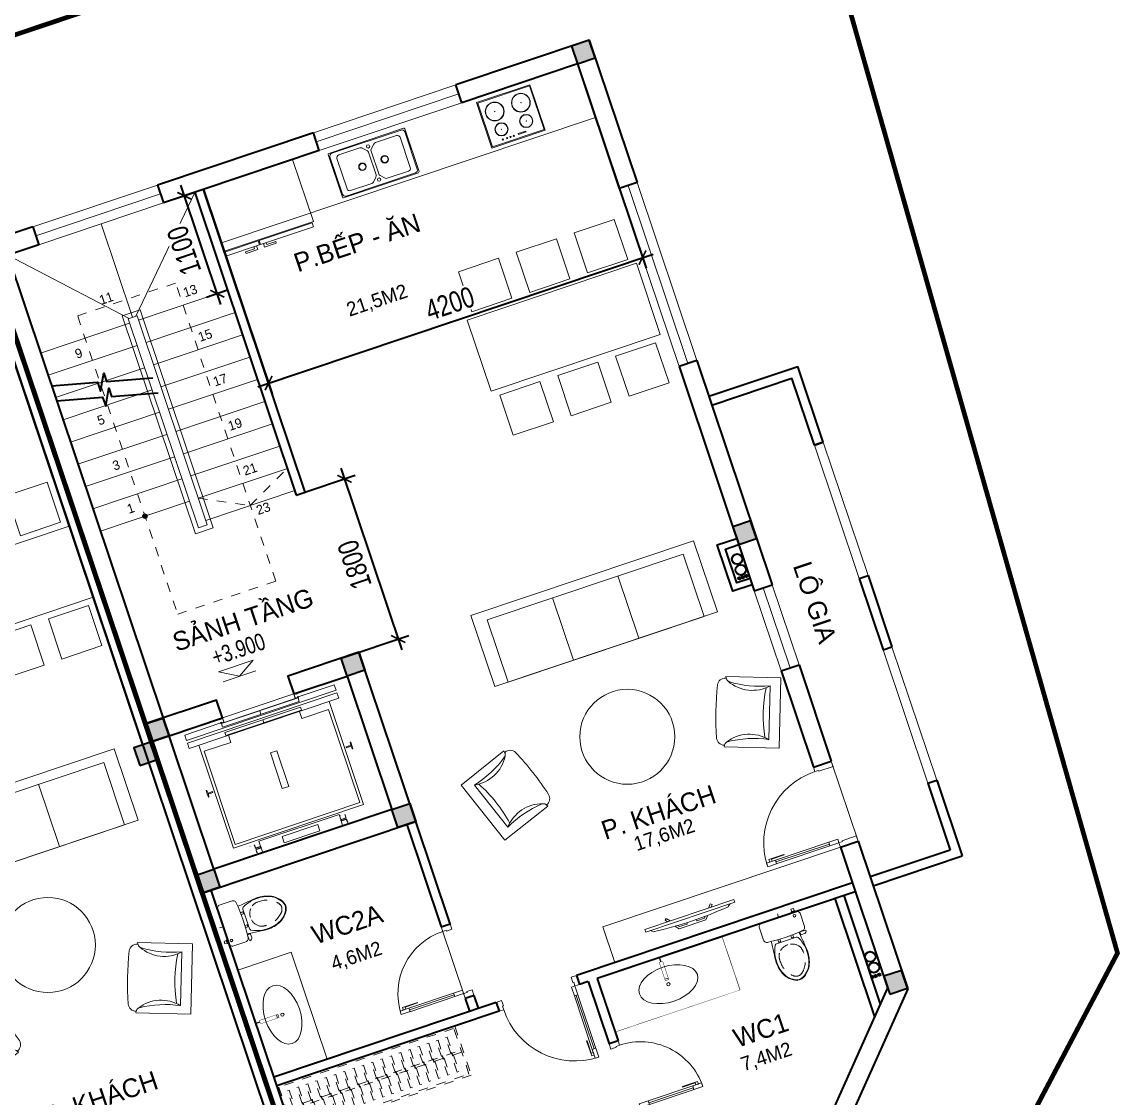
# Model space of a CAD drawing. Header units: metres. Extents: x 568336 to 569219, y 2065964 to 2066430.
# Drawn here: x 568498.77 to 568510.47, y 2066010.68 to 2066022.14 of the extents above; entities that cross this region are included whole.
import ezdxf

# ---------------------------------------------------------------- set-up
doc = ezdxf.new("R2010")
doc.units = ezdxf.units.M
for name, pattern in [('$AUDIT_BAD_LTYPE2', [0]), ('CENTER', [2, 1.25, -0.25, 0.25, -0.25]), ('HIDDEN', [0.375, 0.25, -0.125]), ('HIDDEN2', [0.1875, 0.125, -0.0625]), ('X-5M-G-MB PHONGNGU$0$HIDDEN2', [0.1875, 0.125, -0.0625]), ('xref-thap C (mb tang 32-2)$0$HIDDEN', [0.375, 0.25, -0.125])]:
    doc.linetypes.add(name, pattern=pattern)
doc.layers.get('0').update_dxf_attribs({"linetype": 'CONTINUOUS'})
doc.layers.get('DEFPOINTS').update_dxf_attribs({"linetype": 'CONTINUOUS'})
for name, color, linetype, lineweight in [('-CENTER', 143, 'CENTER', 13), ('-CONCRETE', 1, 'CONTINUOUS', 35), ('-DIM', 9, 'CONTINUOUS', 13), ('-DOOR', 137, 'CONTINUOUS', 9), ('-FURNITURE', 46, 'CONTINUOUS', 9), ('-HATCH', 8, 'CONTINUOUS', 5), ('-KH', 143, 'CONTINUOUS', 13), ('-LINE1', 7, 'CONTINUOUS', 18), ('-LINE2', 252, 'CONTINUOUS', 9), ('-STEEL1', 1, 'CONTINUOUS', 35), ('-TEXT', 7, 'CONTINUOUS', 15), ('-WALL', 4, 'CONTINUOUS', 35), ('TEXT25', 2, 'CONTINUOUS', 13)]:
    doc.layers.add(name, color=color, linetype=linetype, lineweight=lineweight)
for name, color, linetype in [('-RANH GIOI LO DAT', 12, 'CONTINUOUS'), ('ChiaLo', 128, 'CENTER'), ('ViaHeS', 32, 'CONTINUOUS')]:
    doc.layers.add(name, color=color, linetype=linetype)
doc.styles.add('1', font='arial.ttf')
doc.styles.add('AVANH', font='', dxfattribs={"width": 0.8})
doc.styles.add('SVN_AVO_thuong', font='')
doc.styles.add('T1', font='', dxfattribs={"height": 200})
doc.styles.get('AVANH').set_extended_font_data('.VnAvantH')
doc.styles.get('SVN_AVO_thuong').set_extended_font_data('SVN-Avo')
doc.styles.get('T1').set_extended_font_data('VNgeometric Light')
doc.dimstyles.new('C_100A3', dxfattribs={"dimscale": 100, "dimtxt": 2.2, "dimasz": 1.2, "dimexe": 1.2, "dimexo": 0, "dimgap": 0.75, "dimtad": 1, "dimdec": 0, "dimzin": 0, "dimdsep": 46, "dimtxsty": 'AVANH', "dimblk": 'ARCHTICK', "dimcen": 0, "dimdle": 1.2, "dimclrd": 256, "dimclre": 256, "dimclrt": 7, "dimadec": 0, "dimazin": 0, "dimtfac": 0.0001, "dimtdec": 0, "dimtix": 1, "dimtmove": 2, "dimatfit": 3, "dimfxl": 1.8, "dimtolj": 1, "dimtzin": 0, "dimarcsym": 0})

# ---------------------------------------------------------------- blocks, each defined once
blk = doc.blocks.new('A$C18091ED7')
for p, q in [((0, -42), (0, 0)), ((146, -27), (179, -27)), ((146, -27), (146, -30)), ((146, -30), (166, -30)), ((153, -37), (146, -30)), ((152, 0), (152, -27)), ((152, 0), (179, 0)), ((153, -37), (166, -37)), ((153, -40), (153, -37)), ((153, -40), (178, -40)), ((153, -40), (178, -40)), ((153, -40), (153, -42)), ((185, -30), (166, -30)), ((178, -37), (166, -37)), ((185, -30), (178, -37)), ((178, -37), (178, -40)), ((178, -40), (178, -42)), ((179, 0), (179, -27)), ((179, -27), (185, -27)), ((185, -27), (185, -30)), ((-83, -267), (-83, -300)), ((-83, -278), (-83, -288)), ((-61, -290), (-83, -290)), ((-63, -265), (-81, -265)), ((-61, -267), (-61, -300)), ((61, -267), (61, -300)), ((61, -290), (83, -290)), ((63, -265), (81, -265)), ((83, -267), (83, -300)), ((83, -278), (83, -288)), ((165, -262), (165, -290)), ((168, -260), (228, -260)), ((168, -292), (207, -292)), ((231, -274), (231, -262))]:
    blk.add_line(p, q)
for points in [[(230, -219, -0.137407), (225, -235), (222, -241, -0.236081), (198, -255, -0.051961), (-198, -255, -0.236081), (-222, -241), (-225, -235, -0.137407), (-230, -219), (-230, -72, -0.198912), (-226, -63), (-209, -46, -0.198912), (-200, -42), (0, -42), (200, -42, -0.198912), (209, -46), (226, -63, -0.198912), (230, -72)], [(144, -619, -0.212405), (26, -734, -0.027685), (-1, -739, -0.022279), (-26, -734, -0.212405), (-144, -619, -0.142796), (-167, -428, -0.093005), (-128, -309, -0.256439), (-111, -300), (0, -300), (111, -300, -0.256439), (128, -309, -0.093005), (167, -428, -0.142796)]]:
    blk.add_lwpolyline(points, format="xyb", close=True)
at = {"linetype": 'xref-thap C (mb tang 32-2)$0$HIDDEN', "ltscale": 100}
blk.add_lwpolyline([(61, -669, -0.199031), (0, -699, -0.199031), (-61, -669, -0.218924), (-132, -478, -0.153791), (-112, -404, -0.236701), (0, -348, -0.236701), (112, -404, -0.153791), (132, -478, -0.218924)], format="xyb", close=True, dxfattribs=at)
blk.add_circle((166, -78), 13.9)
for centre, radius, start, end in [((-81, -267), 1.98, 90, 180), ((-63, -267), 1.98, 0, 90), ((63, -267), 1.98, 90, 180), ((81, -267), 1.98, 0, 90), ((168, -262), 2.47, 90, 180), ((168, -290), 2.47, 180, 270), ((207, -277), 15.5, 270, 306.4659), ((168, -225), 80.1, 306.4659, 320.3123), ((228, -274), 2.47, 320.3123, 0)]:
    blk.add_arc(centre, radius, start, end)
for points in [[(-156, -259), (-157, -267), (-164, -328), (-169, -385), (-184, -528), (-136, -679), (-50, -735), (-20, -741), (0, -744)], [(156, -259), (157, -267), (164, -328), (169, -385), (184, -528), (136, -679), (50, -735), (20, -741), (0, -744)]]:
    blk.add_open_spline(points, degree=3, knots=[130.613938, 130.613938, 130.613938, 130.613938, 152.852109, 311.129351, 417.703951, 561.383393, 697.692632, 710.812262, 710.812262, 710.812262, 710.812262])
blk = doc.blocks.new('A$C14986441')
at = {"ltscale": 3}
for p, q in [((-250, 420), (-250, -420)), ((240, 430), (-240, 430)), ((170, 355), (-170, 355)), ((250, -420), (250, 420)), ((-200, 325), (-200, 87)), ((200, 87), (200, 325)), ((-191, 66), (-149, 24)), ((-128, 15), (128, 15)), ((149, 24), (191, 66)), ((-200, -325), (-200, -87)), ((-191, -66), (-149, -24)), ((-128, -15), (128, -15)), ((149, -24), (191, -66)), ((200, -87), (200, -325)), ((-240, -430), (240, -430)), ((170, -355), (-170, -355))]:
    blk.add_line(p, q, dxfattribs=at)
blk.add_lwpolyline([(240, -390), (240, 390, 0.414214), (210, 420), (-210, 420, 0.414214), (-240, 390), (-240, -390, 0.414214), (-210, -420), (210, -420, 0.414214)], format="xyb", close=True, dxfattribs=at)
for centre, radius in [((0, 125), 40), ((0, 125), 35), ((-186, 0), 17.5), ((185, 0), 17.5), ((0, -125), 40), ((0, -125), 35)]:
    blk.add_circle(centre, radius, dxfattribs=at)
for centre, radius, start, end in [((-240, 420), 10, 90, 180), ((-170, 325), 30, 90, 180), ((170, 325), 30, 0, 90), ((240, 420), 10, 0, 90), ((-170, 87), 30, 180, 225), ((-128, 45), 30, 225, 270), ((128, 45), 30, 270, 315), ((170, 87), 30, 315, 0), ((-170, -87), 30, 135, 180), ((-128, -45), 30, 90, 135), ((128, -45), 30, 45, 90), ((170, -87), 30, 0, 45), ((-170, -325), 30, 180, 270), ((170, -325), 30, 270, 0), ((-240, -420), 10, 180, 270), ((240, -420), 10, 270, 0)]:
    blk.add_arc(centre, radius, start, end, dxfattribs=at)
blk = doc.blocks.new('A$C23F441E4')
at = {"ltscale": 3}
blk.add_lwpolyline([(-300, 0), (-300, -510), (300, -510), (300, 0), (-300, 0)], dxfattribs=at)
for points in [[(-290, -10), (-290, -500), (290, -500), (290, -10)], [(-100, -46), (-15, -46), (-15, -56), (-100, -56)]]:
    blk.add_lwpolyline(points, close=True, dxfattribs=at)
for centre, radius in [((-139, -156), 70), ((-139, -156), 67), ((37, -48), 6.6), ((74, -48), 6.6), ((139, -156), 70), ((139, -156), 67), ((112, -48), 6.6), ((160, -48), 6.6), ((-139, -156), 2), ((139, -156), 2), ((-147, -359), 100), ((-147, -359), 97), ((147, -359), 100), ((147, -359), 97), ((-147, -359), 2), ((147, -359), 2)]:
    blk.add_circle(centre, radius, dxfattribs=at)
blk = doc.blocks.new('A$C55AD6C8F')
at = {"ltscale": 3}
for p, q in [((-750, 624), (-750, 1000)), ((-750, 1000), (-704, 1000)), ((-704, 1000), (-704, 624)), ((0, 1000), (-695, 1000)), ((-695, 1000), (-695, 0)), ((0, 0), (0, 1000)), ((-704, 624), (-750, 624)), ((-750, 613), (-750, 18)), ((-704, 613), (-750, 613)), ((-704, 18), (-704, 613)), ((-750, 18), (-704, 18)), ((-695, 0), (0, 0))]:
    blk.add_line(p, q, dxfattribs=at)
at = {"ltscale": 3, "elevation": 0}
for points in [[(-750, 688), (-750, 657), (-790, 657), (-790, 788), (-771, 788), (-771, 688)], [(-750, 549), (-750, 580), (-790, 580), (-790, 449), (-771, 449), (-771, 549)]]:
    blk.add_lwpolyline(points, close=True, dxfattribs=at)
blk = doc.blocks.new('*U161')
at = {"linetype": 'X-5M-G-MB PHONGNGU$0$HIDDEN2'}
for points in [[(0, 600), (0, 0), (2182, 0), (2182, 600)], [(2162, 580), (2162, 20), (20, 20), (20, 580)], [(2162, 287), (2162, 313), (20, 313), (20, 287)], [(114, 319), (109, 319), (109, 280), (114, 280)], [(228, 319), (223, 319), (223, 280), (228, 280)], [(342, 319), (337, 319), (337, 280), (342, 280)], [(456, 319), (451, 319), (451, 280), (456, 280)], [(570, 319), (565, 319), (565, 280), (570, 280)], [(684, 319), (679, 319), (679, 280), (684, 280)], [(798, 319), (793, 319), (793, 280), (798, 280)], [(912, 319), (907, 319), (907, 280), (912, 280)], [(1026, 319), (1021, 319), (1021, 280), (1026, 280)], [(1140, 319), (1135, 319), (1135, 280), (1140, 280)], [(1254, 319), (1249, 319), (1249, 280), (1254, 280)], [(1368, 319), (1363, 319), (1363, 280), (1368, 280)], [(1482, 319), (1477, 319), (1477, 280), (1482, 280)], [(1596, 319), (1591, 319), (1591, 280), (1596, 280)], [(1710, 319), (1705, 319), (1705, 280), (1710, 280)], [(1824, 319), (1819, 319), (1819, 280), (1824, 280)], [(1938, 319), (1933, 319), (1933, 280), (1938, 280)], [(2052, 319), (2047, 319), (2047, 280), (2052, 280)]]:
    blk.add_lwpolyline(points, close=True, dxfattribs=at)
for points in [[(122, 313), (122, 515), (100, 515), (100, 313)], [(236, 313), (236, 515), (214, 515), (214, 313)], [(350, 313), (350, 515), (328, 515), (328, 313)], [(464, 313), (464, 515), (442, 515), (442, 313)], [(578, 313), (578, 515), (556, 515), (556, 313)], [(692, 313), (692, 515), (670, 515), (670, 313)], [(806, 313), (806, 515), (784, 515), (784, 313)], [(920, 313), (920, 515), (898, 515), (898, 313)], [(1034, 313), (1034, 515), (1012, 515), (1012, 313)], [(1148, 313), (1148, 515), (1126, 515), (1126, 313)], [(1262, 313), (1262, 515), (1240, 515), (1240, 313)], [(1376, 313), (1376, 515), (1354, 515), (1354, 313)], [(1490, 313), (1490, 515), (1468, 515), (1468, 313)], [(1604, 313), (1604, 515), (1582, 515), (1582, 313)], [(1718, 313), (1718, 515), (1696, 515), (1696, 313)], [(1832, 313), (1832, 515), (1810, 515), (1810, 313)], [(1946, 313), (1946, 515), (1924, 515), (1924, 313)], [(2060, 313), (2060, 515), (2038, 515), (2038, 313)], [(100, 287), (100, 92), (122, 92), (122, 287)], [(214, 287), (214, 92), (236, 92), (236, 287)], [(328, 287), (328, 92), (350, 92), (350, 287)], [(442, 287), (442, 92), (464, 92), (464, 287)], [(556, 287), (556, 92), (578, 92), (578, 287)], [(670, 287), (670, 92), (692, 92), (692, 287)], [(784, 287), (784, 92), (806, 92), (806, 287)], [(898, 287), (898, 92), (920, 92), (920, 287)], [(1012, 287), (1012, 92), (1034, 92), (1034, 287)], [(1126, 287), (1126, 92), (1148, 92), (1148, 287)], [(1240, 287), (1240, 92), (1262, 92), (1262, 287)], [(1354, 287), (1354, 92), (1376, 92), (1376, 287)], [(1468, 287), (1468, 92), (1490, 92), (1490, 287)], [(1582, 287), (1582, 92), (1604, 92), (1604, 287)], [(1696, 287), (1696, 92), (1718, 92), (1718, 287)], [(1810, 287), (1810, 92), (1832, 92), (1832, 287)], [(1924, 287), (1924, 92), (1946, 92), (1946, 287)], [(2038, 287), (2038, 92), (2060, 92), (2060, 287)]]:
    blk.add_lwpolyline(points, dxfattribs=at)
blk = doc.blocks.new('Sink_Cicle')
blk.add_lwpolyline([(17, -50), (-17, -50), (-18, -252), (17, -252)], close=True)
blk.add_circle((0, -300), 17.5)
at = {"layer": 'DEFPOINTS'}
blk.add_line((0, -100), (0, 0), dxfattribs=at)
blk.add_wipeout([(17, -50), (-17, -50), (-18, -252), (17, -252)])
at = {"layer": '-FURNITURE', "linetype": 'Continuous'}
blk.add_ellipse((0, -300), major_axis=(-325, 0), ratio=0.584615, dxfattribs=at)
blk.add_line((-18, -237), (17, -237))
blk = doc.blocks.new('A$C2896516a')
for points in [[(75, 1386), (525, 1386), (525, 1836), (75, 1836), (75, 1386)], [(725, 1386), (1175, 1386), (1175, 1836), (725, 1836), (725, 1386)], [(1375, 1386), (1825, 1386), (1825, 1836), (1375, 1836), (1375, 1386)], [(75, 450), (525, 450), (525, 0), (75, 0), (75, 450)], [(725, 450), (1175, 450), (1175, 0), (725, 0), (725, 450)], [(1375, 450), (1825, 450), (1825, 0), (1375, 0), (1375, 450)]]:
    blk.add_lwpolyline(points)
blk.add_lwpolyline([(0, 518), (1900, 518), (1900, 1318), (0, 1318)], close=True)
blk = doc.blocks.new('*U160')
at = {"ltscale": 300}
blk.add_lwpolyline([(0, 0), (1400, 0), (1400, -600), (0, -600)], close=True, dxfattribs=at)
blk.add_wipeout([(0, 0), (1400, 0), (1400, -600), (0, -600)], dxfattribs=at)
blk.add_blockref('Sink_Cicle', (700, 0), dxfattribs=at)
blk = doc.blocks.new('SOFA 2500')
at = {"layer": '-FURNITURE'}
for p, q in [((267949, 8788), (268649, 8788)), ((267949, 8055), (268649, 8055))]:
    blk.add_line(p, q, dxfattribs=at)
for points in [[(267849, 9672), (268649, 9672), (268649, 7172), (267849, 7172)], [(267949, 9522), (268649, 9522), (268649, 7322), (267949, 7322)]]:
    blk.add_lwpolyline(points, close=True, dxfattribs=at)
blk = doc.blocks.new('ghe11asdsdsdsd')
at = {"layer": '-FURNITURE', "ltscale": 5}
for p, q in [((-454, 642), (-454, -60)), ((447, 643), (445, -59)), ((339, 75), (-348, 74)), ((445, -59), (-454, -60))]:
    blk.add_line(p, q, dxfattribs=at)
for centre, radius, start, end in [((-330, 640), 103, 97.7909, 180.472), ((14, -3057), 3816, 85.1505, 95.3732), ((322, 644), 103, 359.5522, 82.2333), ((-557, 172), 481, 73.628, 77.6744), ((-435, 586), 50, 17.2905, 73.628), ((-753, 311), 469, 329.603, 39.8271), ((-1717, 235), 1379, 353.2677, 15.3477), ((745, 311), 469, 140.0382, 210.2652), ((1709, 233), 1379, 164.5193, 186.6002), ((428, 586), 50, 106.2084, 162.5459), ((548, 172), 481, 102.162, 106.2084), ((-1, -1576), 1730, 79.6029, 100.5814)]:
    blk.add_arc(centre, radius, start, end, dxfattribs=at)
blk = doc.blocks.new('XR.MB.LM123$0$tvi 1')
blk.add_lwpolyline([(29, 0), (29, -1000), (0, -1000), (0, 0)], close=True)
for points in [[(29, -50), (52, -81)], [(-24, -236), (-39, -252)], [(0, -285), (-39, -252)], [(0, -256), (-24, -236)], [(70, -315), (111, -350), (111, -650), (70, -685)], [(89, -446), (89, -360), (71, -345)], [(89, -446), (73, -446)], [(89, -554), (89, -640), (71, -655)], [(89, -554), (73, -554)], [(0, -715), (-39, -748)], [(-24, -764), (-39, -748)], [(0, -744), (-24, -764)], [(29, -950), (52, -919)]]:
    blk.add_lwpolyline(points)
blk.add_arc((-4025, -500), 4099, 354.1311, 5.8689)
blk = doc.blocks.new('*U152')
at = {"linetype": '$AUDIT_BAD_LTYPE2'}
for p, q in [((70, 100), (70, 700)), ((90, 700), (90, 100))]:
    blk.add_line(p, q, dxfattribs=at)
for points in [[(50, 700), (90, 700), (90, 800), (50, 800), (50, 700)], [(50, 703), (50, 100)], [(50, 100), (90, 100), (90, 0), (50, 0), (50, 100)]]:
    blk.add_lwpolyline(points)
for points in [[(118, 595), (118, 764), (90, 764), (90, 736), (113, 736), (113, 595)], [(0, 0), (50, 0), (50, -40), (60, -40), (60, -100), (0, -100)], [(900, 0), (850, 0), (850, -40), (840, -40), (840, -100), (900, -100)]]:
    blk.add_lwpolyline(points, close=True)
at = {"linetype": '$AUDIT_BAD_LTYPE2', "ltscale": 0.3}
blk.add_arc((50, 0), 800, 0, 90, dxfattribs=at)
blk = doc.blocks.new('X-5M-DH-2-CORE$0$A$C75E80C28')
at = {"layer": '-LINE2', "linetype": 'Continuous', "ltscale": 2}
for p, q in [((-557, -112), (-560, -112)), ((-510, -22), (-510, -51)), ((-507, -22), (-510, -22)), ((-510, -109), (-510, -79)), ((-507, -22), (-507, -51)), ((-507, -109), (-507, -79)), ((-456, -57), (-501, -57)), ((-456, -60), (-501, -60)), ((-456, -70), (-501, -70)), ((-456, -73), (-501, -73)), ((-453, -63), (-453, -67)), ((-450, -63), (-450, -67)), ((450, -63), (450, -67)), ((453, -63), (453, -67)), ((456, -57), (501, -57)), ((456, -60), (501, -60)), ((456, -70), (501, -70)), ((456, -73), (501, -73)), ((457, -112), (460, -112)), ((507, -22), (510, -22)), ((507, -22), (507, -51)), ((507, -109), (507, -79)), ((510, -22), (510, -51)), ((510, -109), (510, -79)), ((-731, -149), (731, -149)), ((-731, -1305), (-731, -149)), ((-700, -179), (700, -179)), ((-700, -1225), (-700, -179)), ((700, -1225), (700, -179)), ((731, -1305), (731, -149)), ((-700, -1225), (-400, -1225)), ((-400, -1305), (-400, -1225)), ((700, -1225), (400, -1225)), ((400, -1305), (400, -1225)), ((840, -1305), (-840, -1305)), ((-840, -1365), (-840, -1305)), ((840, -1365), (-840, -1365)), ((840, -1395), (-840, -1395)), ((-840, -1395), (-840, -1455)), ((425, -1309), (-425, -1309)), ((-425, -1343), (-425, -1309)), ((425, -1343), (-425, -1343)), ((0, -1309), (0, -1343)), ((425, -1343), (425, -1309)), ((840, -1365), (840, -1305)), ((840, -1395), (840, -1455)), ((-840, -1455), (-435, -1455)), ((-435, -1450), (-435, -1460)), ((-435, -1450), (-400, -1450)), ((-435, -1460), (-425, -1460)), ((-435, -1490), (-435, -1500)), ((-435, -1490), (-425, -1490)), ((-435, -1500), (-400, -1500)), ((-433, -1452), (-433, -1458)), ((-433, -1452), (-402, -1452)), ((-433, -1458), (-425, -1458)), ((-433, -1492), (-433, -1498)), ((-433, -1492), (-425, -1492)), ((-433, -1498), (-402, -1498)), ((430, -1406), (-430, -1406)), ((-430, -1406), (-430, -1446)), ((430, -1446), (-430, -1446)), ((-425, -1458), (-425, -1460)), ((-425, -1490), (-425, -1492)), ((-402, -1452), (-402, -1498)), ((400, -1450), (-400, -1450)), ((-400, -1450), (-400, -1500)), ((0, -1406), (0, -1446)), ((400, -1450), (400, -1500)), ((435, -1450), (400, -1450)), ((435, -1500), (400, -1500)), ((402, -1452), (402, -1498)), ((433, -1452), (402, -1452)), ((433, -1498), (402, -1498)), ((433, -1458), (425, -1458)), ((425, -1458), (425, -1460)), ((435, -1460), (425, -1460)), ((425, -1490), (425, -1492)), ((435, -1490), (425, -1490)), ((433, -1492), (425, -1492)), ((430, -1406), (430, -1446)), ((433, -1452), (433, -1458)), ((433, -1492), (433, -1498)), ((435, -1450), (435, -1460)), ((840, -1455), (435, -1455)), ((435, -1490), (435, -1500))]:
    blk.add_line(p, q, dxfattribs=at)
for points in [[(-450, 0), (-450, -130), (450, -130), (450, 0)], [(-200, -29), (200, -29), (200, -101), (-200, -101)], [(-36, -584), (36, -584), (36, -984), (-36, -984)]]:
    blk.add_lwpolyline(points, close=True, dxfattribs=at)
for points in [[(-780, -789), (-751, -789, 0.414214), (-750, -788), (-750, -784), (-750, -780, 0.414214), (-751, -779), (-780, -779, -0.256978), (-784, -782), (-798, -782, -0.414214), (-801, -779), (-804, -749, 0.414214), (-807, -746), (-812, -746), (-812, -784), (-812, -821), (-807, -821, 0.414214), (-804, -818), (-801, -789, -0.414214), (-798, -786), (-784, -786, -0.256978), (-780, -789)], [(780, -789), (751, -789, -0.414214), (750, -788), (750, -784), (750, -780, -0.414214), (751, -779), (780, -779, 0.256978), (784, -782), (798, -782, 0.414214), (801, -779), (804, -749, -0.414214), (807, -746), (812, -746), (812, -784), (812, -821), (807, -821, -0.414214), (804, -818), (801, -789, 0.414214), (798, -786), (784, -786, 0.256978), (780, -789)]]:
    blk.add_lwpolyline(points, format="xyb", dxfattribs=at)
for centre, radius, start, end in [((-501, -51), 9.4, 180, 270), ((-501, -79), 9.4, 90, 180), ((-501, -51), 6.2, 180, 270), ((-501, -79), 6.2, 90, 180), ((-456, -63), 6.2, 0, 90), ((-456, -63), 3, 0, 90), ((-456, -67), 6.2, 270, 0), ((-456, -67), 3, 270, 0), ((456, -63), 6.2, 90, 180), ((456, -67), 6.2, 180, 270), ((456, -63), 3, 90, 180), ((456, -67), 3, 180, 270), ((501, -51), 6.2, 270, 0), ((501, -51), 9.4, 270, 0), ((501, -79), 9.4, 0, 90), ((501, -79), 6.2, 0, 90)]:
    blk.add_arc(centre, radius, start, end, dxfattribs=at)
blk = doc.blocks.new('A$C5C575821')
at = {"layer": '-CONCRETE'}
h = blk.add_hatch(color=256, dxfattribs=at)
h.dxf.hatch_style = 1
h.paths.add_polyline_path([(0, 200), (0, 0), (200, 0), (200, 200)])
blk.add_lwpolyline([(0, 0), (200, 0), (200, 200), (0, 200)], close=True, dxfattribs=at)
blk = doc.blocks.new('*U18')
at = {"linetype": '$AUDIT_BAD_LTYPE2'}
for p, q in [((70, 100), (70, 600)), ((90, 600), (90, 100))]:
    blk.add_line(p, q, dxfattribs=at)
for points in [[(50, 600), (90, 600), (90, 700), (50, 700), (50, 600)], [(50, 603), (50, 100)], [(50, 100), (90, 100), (90, 0), (50, 0), (50, 100)]]:
    blk.add_lwpolyline(points)
for points in [[(118, 495), (118, 664), (90, 664), (90, 636), (113, 636), (113, 495)], [(0, 0), (50, 0), (50, -40), (60, -40), (60, -100), (0, -100)], [(800, 0), (750, 0), (750, -40), (740, -40), (740, -100), (800, -100)]]:
    blk.add_lwpolyline(points, close=True)
at = {"linetype": '$AUDIT_BAD_LTYPE2', "ltscale": 0.3}
blk.add_arc((50, 0), 700, 0, 90, dxfattribs=at)
blk = doc.blocks.new('A$C18251349')
at = {"layer": '-LINE1'}
for points in [[(900, 4650), (1000, 4650), (1000, 3150), (900, 3150)], [(1000, 2350), (900, 2350), (900, 850), (1000, 850)]]:
    blk.add_lwpolyline(points, close=True, dxfattribs=at)
at = {"layer": '-WALL'}
for p, q in [((0, 5500), (1000, 5500)), ((0, 5500), (0, 5400)), ((1000, 4650), (1000, 5500)), ((0, 5400), (900, 5400)), ((900, 4650), (900, 5400)), ((900, 4650), (1000, 4650)), ((1000, 4650), (910, 4650)), ((900, 3150), (1000, 3150)), ((900, 3150), (900, 2350)), ((1000, 3150), (1000, 2350)), ((900, 2350), (1000, 2350)), ((900, 850), (1000, 850)), ((900, 850), (900, 100)), ((1000, 850), (1000, 0)), ((900, 100), (0, 100)), ((0, 100), (0, 0)), ((0, 0), (1000, 0))]:
    blk.add_line(p, q, dxfattribs=at)
blk = doc.blocks.new('*U162')
at = {"linetype": '$AUDIT_BAD_LTYPE2'}
for p, q in [((70, 100), (70, 600)), ((90, 600), (90, 100))]:
    blk.add_line(p, q, dxfattribs=at)
for points in [[(50, 600), (90, 600), (90, 700), (50, 700), (50, 600)], [(50, 603), (50, 100)], [(50, 100), (90, 100), (90, 0), (50, 0), (50, 100)]]:
    blk.add_lwpolyline(points)
for points in [[(118, 495), (118, 664), (90, 664), (90, 636), (113, 636), (113, 495)], [(0, 0), (50, 0), (50, -40), (60, -40), (60, -100), (0, -100)], [(800, 0), (750, 0), (750, -40), (740, -40), (740, -100), (800, -100)]]:
    blk.add_lwpolyline(points, close=True)
at = {"linetype": '$AUDIT_BAD_LTYPE2', "ltscale": 0.3}
blk.add_arc((50, 0), 700, 0, 90, dxfattribs=at)
blk = doc.blocks.new('truc M5')
at = {"layer": '-WALL'}
for p in [(-200, 14600), (6400, 14600), (6400, 9200), (-200, 4150), (6400, 4150), (-200, -200), (2400, -200)]:
    blk.add_blockref('A$C5C575821', p, dxfattribs=at)
blk = doc.blocks.new('*U163')
at = {"linetype": '$AUDIT_BAD_LTYPE2'}
for p, q in [((70, 100), (70, 700)), ((90, 700), (90, 100))]:
    blk.add_line(p, q, dxfattribs=at)
for points in [[(50, 700), (90, 700), (90, 800), (50, 800), (50, 700)], [(50, 703), (50, 100)], [(50, 100), (90, 100), (90, 0), (50, 0), (50, 100)]]:
    blk.add_lwpolyline(points)
for points in [[(118, 595), (118, 764), (90, 764), (90, 736), (113, 736), (113, 595)], [(0, 0), (50, 0), (50, -40), (60, -40), (60, -199), (0, -199)], [(900, 0), (850, 0), (850, -40), (840, -40), (840, -199), (900, -199)]]:
    blk.add_lwpolyline(points, close=True)
at = {"linetype": '$AUDIT_BAD_LTYPE2', "ltscale": 0.3}
blk.add_arc((50, 0), 800, 0, 90, dxfattribs=at)
blk = doc.blocks.new('_ArchTick')
at = {"color": 0, "linetype": 'ByBlock', "const_width": 0.15}
blk.add_lwpolyline([(-0.5, -0.5), (0.5, 0.5)], dxfattribs=at)
blk = doc.blocks.new('*D164')
at = {"layer": '-WALL', "lineweight": -2, "transparency": 16777216}
for p, q in [((197115, -20916), (197115, -23212)), ((201315, -20916), (201315, -23212)), ((196995, -23092), (201435, -23092))]:
    blk.add_line(p, q, dxfattribs=at)
at = {"layer": 'DEFPOINTS', "color": 0, "transparency": 16777216}
for p in [(197115, -20916), (201315, -20916), (201315, -23092)]:
    blk.add_point(p, dxfattribs=at)
at = {"layer": '-WALL', "lineweight": -2, "transparency": 16777216, "xscale": 120, "yscale": 120, "zscale": 120, "rotation": 180}
blk.add_blockref('_ArchTick', (197115, -23092), dxfattribs=at)
at = {"layer": '-WALL', "lineweight": -2, "transparency": 16777216, "xscale": 120, "yscale": 120, "zscale": 120}
blk.add_blockref('_ArchTick', (201315, -23092), dxfattribs=at)
at = {"layer": '-WALL', "color": 7, "transparency": 16777216, "insert": (199215, -22903), "char_height": 220, "attachment_point": 5, "style": 'AVANH', "bg_fill": 3, "box_fill_scale": 1.1, "bg_fill_color": 256, "bg_fill_true_color": 13158600, "bg_fill_transparency": 0}
blk.add_mtext('\\A1;4200', dxfattribs=at)
blk = doc.blocks.new('*D165')
at = {"layer": '-WALL', "lineweight": -2, "transparency": 16777216}
for p, q in [((197557, -24196), (197557, -26236)), ((197016, -24316), (197677, -24316)), ((196916, -26116), (197677, -26116))]:
    blk.add_line(p, q, dxfattribs=at)
at = {"layer": 'DEFPOINTS', "color": 0, "transparency": 16777216}
for p in [(197016, -24316), (196916, -26116), (197557, -26116)]:
    blk.add_point(p, dxfattribs=at)
at = {"layer": '-WALL', "lineweight": -2, "transparency": 16777216, "xscale": 120, "yscale": 120, "zscale": 120}
for p, rotation in [((197557, -24316), 90), ((197557, -26116), 270)]:
    blk.add_blockref('_ArchTick', p, dxfattribs=dict(at, rotation=rotation))
at = {"layer": '-WALL', "color": 7, "transparency": 16777216, "insert": (197368, -25216), "char_height": 220, "attachment_point": 5, "rotation": 90, "style": 'AVANH', "bg_fill": 3, "box_fill_scale": 1.1, "bg_fill_color": 256, "bg_fill_true_color": 13158600, "bg_fill_transparency": 0}
blk.add_mtext('\\A1;1800', dxfattribs=at)
blk = doc.blocks.new('*D166')
at = {"layer": '-WALL', "lineweight": -2, "transparency": 16777216}
for p, q in [((196900, -22136), (196900, -20796)), ((197015, -20916), (196780, -20916)), ((197015, -22016), (196780, -22016))]:
    blk.add_line(p, q, dxfattribs=at)
at = {"layer": 'DEFPOINTS', "color": 0, "transparency": 16777216}
for p in [(196900, -20916), (197015, -20916), (197015, -22016)]:
    blk.add_point(p, dxfattribs=at)
at = {"layer": '-WALL', "lineweight": -2, "transparency": 16777216, "xscale": 120, "yscale": 120, "zscale": 120}
for p, rotation in [((196900, -20916), 90), ((196900, -22016), 270)]:
    blk.add_blockref('_ArchTick', p, dxfattribs=dict(at, rotation=rotation))
at = {"layer": '-WALL', "color": 7, "transparency": 16777216, "insert": (196711, -21466), "char_height": 220, "attachment_point": 5, "rotation": 90, "style": 'AVANH', "bg_fill": 3, "box_fill_scale": 1.1, "bg_fill_color": 256, "bg_fill_true_color": 13158600, "bg_fill_transparency": 0}
blk.add_mtext('\\A1;1100', dxfattribs=at)
blk = doc.blocks.new('TRUC M4')
at = {"layer": '-WALL'}
for p in [(-200, 14600), (5600, 14600), (-200, 9000), (5600, 9000), (-200, 4300), (5600, 4300), (-200, -200), (5600, -200)]:
    blk.add_blockref('A$C5C575821', p, dxfattribs=at)
blk = doc.blocks.new('M4- T2')
at = {"layer": '-FURNITURE'}
blk.add_circle((721037, 39240), 506, dxfattribs=at)
at = {"layer": '-RANH GIOI LO DAT', "linetype": 'HIDDEN', "ltscale": 10, "const_width": 50}
blk.add_lwpolyline([(716773, 48541), (722773, 48541), (722773, 28541), (716773, 28541)], close=True, dxfattribs=at)
at = {"layer": '-WALL'}
for p, q in [((722773, 46541), (722773, 32541)), ((722773, 31541), (722773, 46541)), ((722673, 46341), (722673, 36241)), ((722673, 40941), (722673, 46341))]:
    blk.add_line(p, q, dxfattribs=at)
at = {"layer": '-DIM', "xscale": -1, "rotation": 90}
blk.add_blockref('SOFA 2500', (729542, 308844), dxfattribs=at)
at = {"layer": '-FURNITURE'}
blk.add_blockref('A$C2896516a', (720773, 42080), dxfattribs=at)
at = {"layer": '-FURNITURE', "yscale": 0.8339792703841296, "zscale": 0.8339792703841296}
for p, xscale, rotation in [((719746, 38430, 0), -0.8339792703841296, 289.9411009505635), ((722328, 38430, 0), 0.8339792703841296, 70.0588990494365)]:
    blk.add_blockref('ghe11asdsdsdsd', p, dxfattribs=dict(at, xscale=xscale, rotation=rotation))
at = {"layer": '-STEEL1'}
blk.add_blockref('TRUC M4', (716973, 31741), dxfattribs=at)
at = {"layer": 'TEXT25', "style": 'SVN_AVO_thuong'}
blk.add_text('P. KHÁCH', height=200, rotation=360, dxfattribs=at).set_placement((720418, 37415))
blk = doc.blocks.new('M5-T2')
at = {"layer": '-HATCH', "true_color": 0x8c8896}
h = blk.add_hatch(color=252, dxfattribs=at)
h.dxf.hatch_style = 1
edge = h.paths.add_edge_path()
edge.add_arc((195415.4, -24016.3), 24.6, 0, 360)
at = {"layer": '-CONCRETE'}
blk.add_lwpolyline([(196315.5, -26316.3), (196915.6, -26316.3), (196915.6, -27816.3), (194915.3, -27816.3), (194915.3, -26316.3), (195515.5, -26316.3), (195515.5, -26116.3), (194715.3, -26116.3), (194715.3, -28016.3), (197115.6, -28016.3), (197115.6, -26116.3), (196315.5, -26116.3), (196315.5, -26316.3)], dxfattribs=at)
for centre, radius in [((201249.1, -26457), 55), ((201249.1, -26577.8), 55), ((201206, -26659.3), 13), ((201244.2, -26659.3), 13), ((201286, -26659.3), 13), ((201246.2, -30923.3), 55), ((201246.2, -31044.2), 55), ((201197, -31134.7), 13), ((201235.3, -31134.7), 13), ((201277.1, -31134.7), 13)]:
    blk.add_circle(centre, radius, dxfattribs=at)
at = {"layer": '-DOOR'}
for points in [[(195265.5, -20716.1), (196665.5, -20716.1), (196665.5, -20916.1), (195265.5, -20916.1)], [(198415.2, -20716.1), (200015.2, -20716.1), (200015.2, -20916.1), (198415.2, -20916.1)], [(201315.3, -22316.2), (201515.3, -22316.2), (201515.3, -24316.2), (201315.3, -24316.2)], [(201315.3, -26835.4), (201515.3, -26835.4), (201515.3, -27735.4), (201315.3, -27735.4)]]:
    blk.add_lwpolyline(points, close=True, dxfattribs=at)
for points in [[(195265.5, -20816.1), (196665.5, -20816.1)], [(200015.2, -20816.1), (198415.2, -20816.1)], [(201415.3, -24316.2), (201415.3, -22316.2)], [(201415.3, -27735.4), (201415.3, -26835.4)], [(201515.3, -28816.2), (201515.3, -29716.2)]]:
    blk.add_lwpolyline(points, dxfattribs=at)
at = {"layer": '-FURNITURE'}
blk.add_line((201315.3, -21516.1), (197115.1, -21516.1), dxfattribs=at)
for points in [[(194815.3, -28916.1), (195415.3, -28916.1), (195415.3, -30116.1), (194815.3, -30116.1)], [(198647.7, -29716.1), (201315.3, -29716.1), (201315.3, -30116.1), (198647.7, -30116.1)]]:
    blk.add_lwpolyline(points, close=True, dxfattribs=at)
blk.add_circle((199538.4, -27878.6), 505.7, dxfattribs=at)
at = {"layer": '-HATCH'}
blk.add_line((197015.1, -29967.8), (197015.1, -29167.8), dxfattribs=at)
at = {"layer": '-KH'}
blk.add_line((195643.2, -25954), (196011.2, -25954), dxfattribs=at)
at = {"layer": '-KH', "linetype": 'HIDDEN2', "ltscale": 5}
blk.add_lwpolyline([(196515.5, -21766.3), (195415.4, -21766.3), (195415.4, -25116.3), (196515.5, -25116.3)], close=True, dxfattribs=at)
blk.add_lwpolyline([(196015.5, -24016.3), (196515.5, -24266.3), (197015.5, -24016.3)], dxfattribs=at)
at = {"layer": '-KH'}
blk.add_lwpolyline([(196022.4, -25836.2), (195632, -25836.2), (195827.2, -25954)], close=True, dxfattribs=at)
blk.add_circle((195415.4, -24016.3), 24.6, dxfattribs=at)
blk.add_solid([(195827.2, -25954), (195827.2, -25836.2), (196022.4, -25836.2), (195827.2, -25954)], dxfattribs=at)
at = {"layer": '-LINE1'}
for p, q in [((195928.2, -21966.3), (194915.5, -20916.2)), ((195965.5, -20916.2), (195965.5, -21966.3)), ((196002.7, -21966.3), (197015.5, -20916.2)), ((195515.5, -26316.3), (196315.5, -26316.3))]:
    blk.add_line(p, q, dxfattribs=at)
at = {"layer": '-LINE1', "lineweight": 18}
for p, q in [((195915.4, -22016.3), (194915.4, -22016.3)), ((195915.4, -22266.3), (194915.4, -22266.3)), ((196015.5, -22266.3), (197015.5, -22266.3)), ((195915.4, -22516.3), (194915.4, -22516.3)), ((196015.5, -22516.3), (197015.5, -22516.3)), ((195915.4, -22766.3), (194915.4, -22766.3)), ((196015.5, -22766.3), (197015.5, -22766.3)), ((195915.4, -23016.3), (194915.4, -23016.3)), ((196015.5, -23016.3), (197015.5, -23016.3)), ((195915.4, -23266.3), (194915.4, -23266.3)), ((196015.5, -23266.3), (197015.5, -23266.3)), ((195915.4, -23516.3), (194915.4, -23516.3)), ((196015.5, -23516.3), (197015.5, -23516.3)), ((195915.4, -23766.3), (194915.4, -23766.3)), ((196015.5, -23766.3), (197015.5, -23766.3)), ((195915.4, -24016.3), (194915.4, -24016.3)), ((196015.5, -24016.3), (197015.5, -24016.3)), ((196015.5, -24266.3), (197015.5, -24266.3))]:
    blk.add_line(p, q, dxfattribs=at)
for points in [[(196065.5, -21916.3), (195865.4, -21916.3), (195865.4, -24366.3), (196065.5, -24366.3)], [(196015.5, -21966.3), (195915.4, -21966.3), (195915.4, -24316.3), (196015.5, -24316.3)]]:
    blk.add_lwpolyline(points, close=True, dxfattribs=at)
at = {"layer": '-LINE1'}
blk.add_lwpolyline([(196015.5, -22016.3), (197015.5, -22016.3)], dxfattribs=at)
at = {"layer": '-RANH GIOI LO DAT', "linetype": 'HIDDEN', "ltscale": 10, "const_width": 50}
blk.add_lwpolyline([(204368.8, -18716.3), (194715.3, -18716.3), (194715.3, -38716.3), (196424.3, -38716.3), (203754.5, -31724.1)], close=True, dxfattribs=at)
at = {"layer": '-WALL'}
for p, q in [((195265.5, -20716.1), (194715.3, -20716.1)), ((194715.3, -20716.1), (194715.3, -35716.1)), ((195265.5, -20716.1), (195265.5, -20916.1)), ((198415.2, -20716.1), (196665.5, -20716.1)), ((196665.5, -20716.1), (196665.5, -20916.1)), ((201515.3, -20716.1), (200015.2, -20716.1)), ((201515.3, -20716.1), (201515.3, -22316.2)), ((195265.5, -20916.1), (194915.3, -20916.1)), ((194915.3, -20916.1), (194915.3, -26116.3)), ((198415.2, -20916.1), (196665.5, -20916.1)), ((197015.8, -20916.1), (197015.8, -24316.4)), ((197115.1, -24316.3), (197115.1, -20916.1)), ((201315.3, -20916.1), (200015.2, -20916.1)), ((201315.3, -20916.1), (201315.3, -22316.2)), ((201515.3, -22316.2), (201315.3, -22316.2)), ((197015.8, -24316.4), (197115.1, -24316.3)), ((201315.3, -24316.2), (201315.3, -26835.4)), ((201515.3, -24316.2), (201315.3, -24316.2)), ((201515.3, -24316.2), (201515.3, -26835.4)), ((201315.3, -27735.4), (201315.3, -28816.2)), ((201515.3, -27735.4), (201515.3, -28816.2)), ((201315.3, -29716.2), (201315.3, -31294.6)), ((201515.3, -29716.2), (201515.3, -31372.7)), ((197115.1, -29972), (197015.1, -29972)), ((197015.1, -29972), (197015.1, -30116.1)), ((197115.1, -30116.1), (197115.1, -29972)), ((197315.3, -30116.1), (194815.3, -30116.1)), ((197315.3, -30116.1), (197315.3, -30216.1)), ((201315.3, -30116.1), (198215.3, -30116.1)), ((198215.3, -30116.1), (198215.3, -30216.1)), ((197315.3, -30216.1), (194815.3, -30216.1)), ((198315.3, -30216.1), (198215.3, -30216.1)), ((198315.3, -30216.1), (198315.3, -30916.1)), ((201085.3, -30216.1), (201085.3, -31544.4)), ((201185.3, -30216.1), (201185.3, -31435.8)), ((201315.3, -31294.6), (199910.1, -32820.5)), ((201515.3, -31372.7), (200057.3, -32955.9))]:
    blk.add_line(p, q, dxfattribs=at)
for points in [[(198415.2, -20916.1), (198415.2, -20716.1)], [(200015.2, -20916.1), (200015.2, -20716.1)], [(194915.3, -22383.2), (195391.7, -22502.2), (195391.7, -22603.5), (195485, -22431.9), (195485, -22525.6), (195965.4, -22645.7)], [(194915.3, -22554.1), (195391.7, -22673.2), (195391.7, -22774.4), (195485, -22602.8), (195485, -22696.5), (195965.4, -22816.6)], [(201315.3, -26766.3), (201095.3, -26766.3), (201095.3, -26246.3), (201315.3, -26246.3)], [(201315.3, -26696.3), (201165.3, -26696.3), (201165.3, -26316.3), (201315.3, -26316.3)], [(201315.3, -26835.4), (201515.3, -26835.4)], [(201315.3, -27735.4), (201515.3, -27735.4)], [(201315.3, -28816.2), (201515.3, -28816.2)], [(201315.3, -29716.2), (201515.3, -29716.2)], [(198415.3, -30916.1), (198315.3, -30916.1)]]:
    blk.add_lwpolyline(points, dxfattribs=at)
blk.add_lwpolyline([(197015.1, -29168.5), (197115.1, -29168.5), (197115.1, -28016.3), (197015.1, -28016.3)], close=True, dxfattribs=at)
at = {"layer": '-DIM', "xscale": -1, "rotation": 90}
blk.add_blockref('SOFA 2500', (208043, 241725.9), dxfattribs=at)
at = {"layer": '-DOOR'}
for name, p, rotation in [('*U163', (201315.3, -29716.2), 90.00000000000001), ('*U18', (197015.1, -29967.8), 90.00000000000001), ('*U152', (198215.3, -30216.1), 180)]:
    blk.add_blockref(name, p, dxfattribs=dict(at, rotation=rotation))
at = {"layer": '-DOOR', "xscale": -1, "rotation": 270}
blk.add_blockref('*U162', (198415.3, -31716.1), dxfattribs=at)
at = {"layer": '-FURNITURE'}
for name, p, rotation in [('A$C55AD6C8F', (198115.1, -20916.1), 90.00000000000001), ('A$C23F441E4', (200465.4, -21474.4), 180)]:
    blk.add_blockref(name, p, dxfattribs=dict(at, rotation=rotation))
at = {"layer": '-FURNITURE', "xscale": -1, "rotation": 90}
for name, p in [('A$C14986441', (198920.9, -21225.7)), ('A$C18091ED7', (194773.2, -28427))]:
    blk.add_blockref(name, p, dxfattribs=at)
at = {"layer": '-FURNITURE'}
for name, p in [('A$C2896516a', (199334.4, -24446.4)), ('A$C18091ED7', (200454.1, -30174))]:
    blk.add_blockref(name, p, dxfattribs=at)
at = {"layer": '-FURNITURE', "yscale": 0.8339792703841296, "zscale": 0.8339792703841296}
for p, xscale, rotation in [((197868.8, -28135.2, 0), -0.8339792703841296, 289.9411009505635), ((201114.3, -28135.2, 0), 0.8339792703841296, 70.05889904943648)]:
    blk.add_blockref('ghe11asdsdsdsd', p, dxfattribs=dict(at, xscale=xscale, rotation=rotation))
at = {"layer": '-FURNITURE', "extrusion": (0, 0, -1), "xscale": -1, "rotation": 90.00368972240832}
blk.add_blockref('XR.MB.LM123$0$tvi 1', (-200062.1, -29883.7), dxfattribs=at)
at = {"layer": '-FURNITURE', "extrusion": (0, 0, -1), "xscale": 0.916666666665974, "yscale": 0.916666666665974, "zscale": -0.916666666665974, "rotation": 180}
blk.add_blockref('*U161', (-194815.3, -30216.1), dxfattribs=at)
at = {"layer": '-WALL'}
for name, p in [('A$C18251349', (201515.3, -30216.3)), ('A$C5C575821', (194715.2, -26316.2))]:
    blk.add_blockref(name, p, dxfattribs=at)
at = {"layer": '-WALL', "xscale": -1, "rotation": 270}
for p in [(194715.3, -26316.3), (196915.6, -26316.3), (194715.3, -28016.3), (196915.6, -28016.3)]:
    blk.add_blockref('A$C5C575821', p, dxfattribs=at)
at = {"color": 2, "xscale": -1, "rotation": 180}
blk.add_blockref('X-5M-DH-2-CORE$0$A$C75E80C28', (195915.5, -27816.3), dxfattribs=at)
at = {"layer": '-TEXT', "style": 'T1'}
for s, p in [('11', (195688.8, -21735.7)), ('13', (196562.3, -21943.8)), ('9', (195261.3, -22197.5)), ('15', (196562.3, -22443.8)), ('5', (195261.3, -22945.1)), ('17', (196562.3, -22945.3)), ('3', (195261.3, -23454.1)), ('19', (196562.3, -23443.9)), ('1', (195261.3, -23939.2)), ('21', (196562.3, -23947.3)), ('23', (196562.3, -24388.9))]:
    blk.add_text(s, height=100, rotation=360, dxfattribs=at).set_placement(p)
at = {"layer": '-TEXT', "style": '1', "width": 0.75}
blk.add_text('+3.900', height=179.96, dxfattribs=at).set_placement((195618.1, -25766))
at = {"layer": 'TEXT25'}
for s, height, rotation, style, p in [('P.BẾP - ĂN', 200, 360, 'SVN_AVO_thuong', (197785.7, -22073.5)), ('21,5M2', 150, 0, 'T1', (198155.2, -22696)), ('SẢNH TẦNG', 200, 360, 'SVN_AVO_thuong', (195274.8, -25493.7)), ('LÔ GIA', 200, 270, 'SVN_AVO_thuong', (201787.7, -26711.2)), ('P. KHÁCH', 200, 360, 'SVN_AVO_thuong', (198966.5, -28846.5)), ('WC2A', 200, 360, 'SVN_AVO_thuong', (195688.4, -28922.8)), ('17,6M2', 150, 0, 'T1', (199244.7, -29066.5)), ('4,6M2', 150, 360, 'T1', (195782.1, -29245)), ('WC1', 200, 360, 'SVN_AVO_thuong', (199595.5, -31392.9)), ('7,4M2', 150, 360, 'T1', (199579.4, -31651.8))]:
    blk.add_text(s, height=height, rotation=rotation, dxfattribs=dict(at, style=style)).set_placement(p)
at = {"layer": '-FURNITURE', "xscale": -1, "rotation": 90}
blk.add_blockref('Sink_Cicle', (194815.3, -29516.1), dxfattribs=at)
at = {"layer": '-FURNITURE', "extrusion": (0, 0, -1), "xscale": -1, "zscale": -1}
blk.add_blockref('*U160', (-198415.3, -30216.1), dxfattribs=at)
at = {"layer": '-WALL'}
for p, q in [((194815.3, -28016.3), (194815.3, -35516.1)), ((201315.3, -30216.1), (198415.3, -30216.1)), ((198415.3, -30216.1), (198415.3, -30916.1))]:
    blk.add_line(p, q, dxfattribs=at)
at = {"layer": '-STEEL1'}
blk.add_blockref('truc M5', (194915.3, -35516.1), dxfattribs=at)
at = {"layer": '-WALL', "color": 1}
dim = blk.add_linear_dim(base=(201315.3, -23091.8), p1=(197115.1, -20916.1), p2=(201315.3, -20916.1), dimstyle='C_100A3', override={"dimtfill": 1}, dxfattribs=at)
dim.commit()
dim.dimension.update_dxf_attribs({"geometry": '*D164', "text_midpoint": (199215.2, -22903)})
dim = blk.add_linear_dim(base=(197557.1, -26116.3), p1=(197015.8, -24316.4), p2=(196915.6, -26116.3), angle=90, dimstyle='C_100A3', override={"dimtfill": 1}, dxfattribs=at)
dim.commit()
dim.dimension.update_dxf_attribs({"geometry": '*D165', "text_midpoint": (197368.3, -25216.3)})
dim = blk.add_linear_dim(base=(196899.9, -20916.2), p1=(197015.5, -22016.3), p2=(197015.5, -20916.2), angle=90, dimstyle='C_100A3', override={"dimtfill": 1}, dxfattribs=at)
dim.commit()
dim.dimension.update_dxf_attribs({"geometry": '*D166', "text_midpoint": (196711.2, -21466.3)})

msp = doc.modelspace()

# ---------------------------------------------------------------- linework, layer by layer
at = {"layer": 'ChiaLo', "ltscale": 5}
for points in [[(568506.884, 2066024.747), (568381.124, 2065982.543)], [(568497.732, 2066021.676), (568504.096, 2066002.715)]]:
    msp.add_lwpolyline(points, dxfattribs=at)
at = {"layer": 'ViaHeS'}
msp.add_lwpolyline([(568377.91, 2066007.834), (568495.31, 2066047.233), (568501.415, 2066044.014), (568510.44, 2066012.22), (568505.716, 2066003.259), (568392.227, 2065965.173), (568385.896, 2065968.322), (568374.761, 2066001.503)], close=True, dxfattribs=at)
msp.add_lwpolyline([(568506.884, 2066024.747), (568505.517, 2066029.562), (568379.533, 2065987.283), (568381.124, 2065982.543), (568506.884, 2066024.747)], dxfattribs=at)

# ---------------------------------------------------------------- next in the draw order: block references
at = {"layer": '-WALL', "color": 2, "true_color": 0xf1eb1f, "xscale": 0.001, "yscale": 0.001, "zscale": 0.001, "rotation": 18.55129228274907}
msp.add_blockref('M5-T2', (568307.18, 2065977.47), dxfattribs=at)

# ---------------------------------------------------------------- next in the draw order: block references
at = {"layer": '-CENTER', "color": 2, "true_color": 0xf1eb1f, "xscale": 0.001, "yscale": 0.001, "zscale": 0.001, "rotation": 18.55149973248752}
msp.add_blockref('M4- T2', (567827.963, 2065745.702), dxfattribs=at)

doc.saveas('drawing.dxf')
